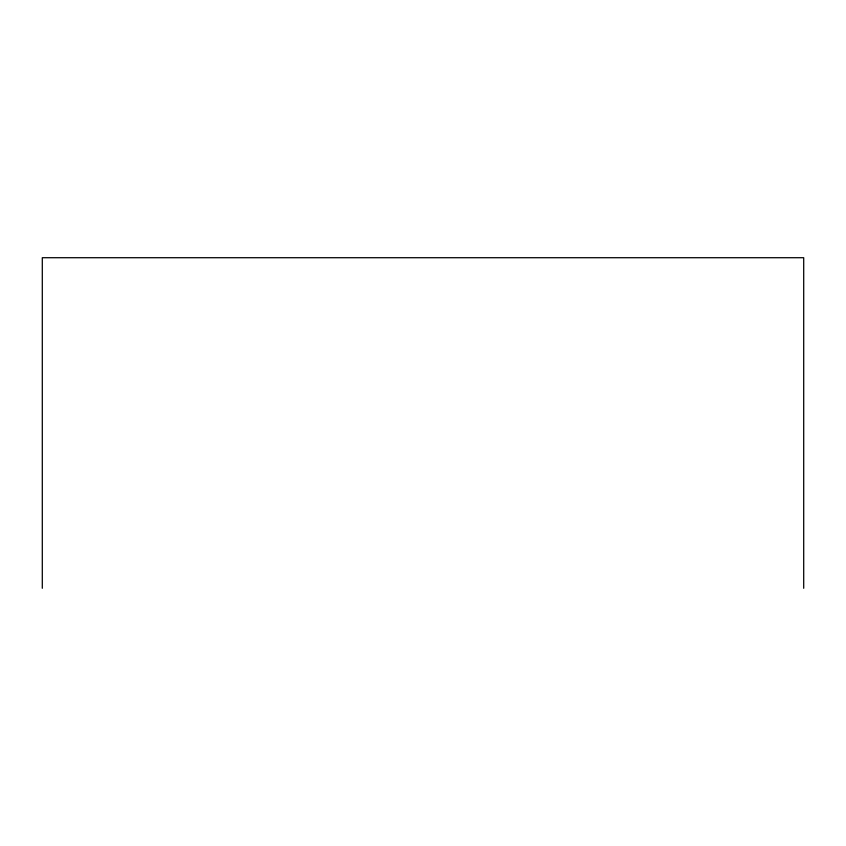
<?xml version="1.0" encoding="UTF-8"?>
<svg xmlns="http://www.w3.org/2000/svg" width="846" height="846" viewBox="0 0 846 846"><rect width="100%" height="100%" fill="white"/><g stroke="black" fill="none" stroke-linecap="round" stroke-linejoin="round"><path stroke-width="1.27" d="M803.7 588.287L803.7 257.713L42.3 257.713L42.3 588.287"/></g></svg>
